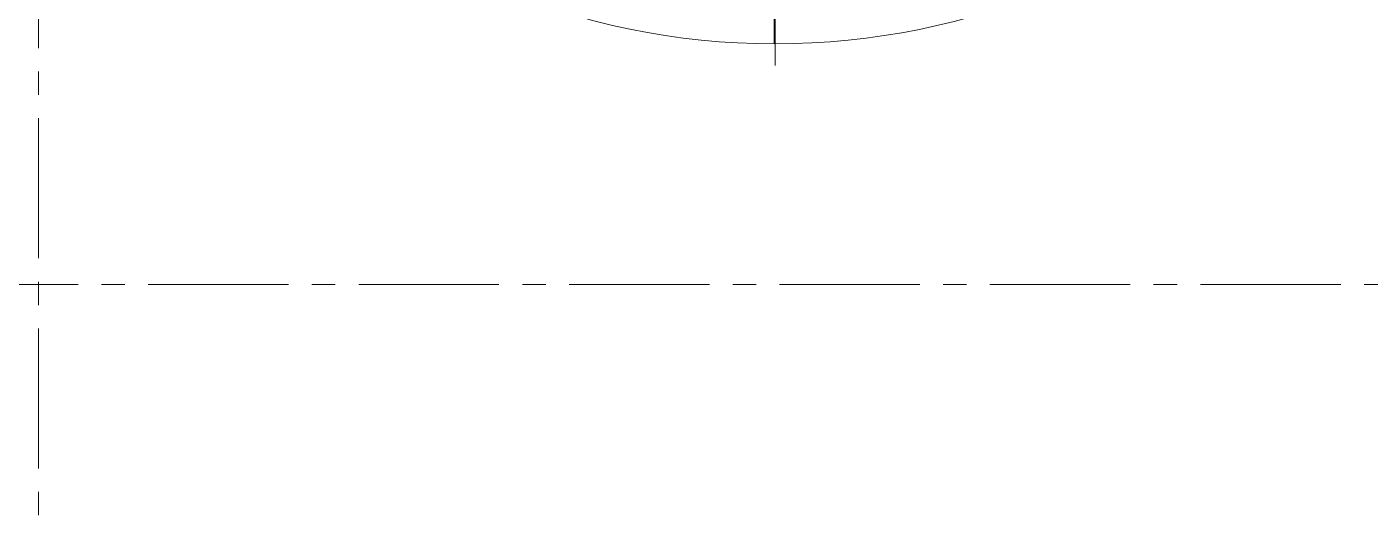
# Model space of a CAD drawing. Header units: millimetres. Extents: x 163705 to 1616509, y 81827 to 302547.
# Drawn here: x 1292919 to 1294743, y 142737 to 143410 of the extents above; entities that cross this region are included whole.
import ezdxf

# ---------------------------------------------------------------- set-up
doc = ezdxf.new("R2010")
doc.units = ezdxf.units.MM
doc.header["$LTSCALE"] = 10
doc.linetypes.add('CENTER2', pattern=[28.575000000000003, 19.05, -3.175, 3.175, -3.175])
doc.layers.add('1-中心线', color=1, linetype='CENTER2', lineweight=0)
doc.layers.add('1-设备轮廓', color=2, linetype='Continuous', lineweight=18)

# ---------------------------------------------------------------- blocks, each defined once
blk = doc.blocks.new('SW_CENTERMARKSYMBOL_13')
at = {"layer": '1-中心线'}
blk.add_line((0, -4.999999999999866), (0, -1002.5), dxfattribs=at)
blk = doc.blocks.new('LFHBF-LC1-00A_俯视图')
at = {"layer": '1-设备轮廓'}
for p, q in [((1002.5, 335.9826330473147), (1002.5, 383.9826330473147)), ((1003.551891891892, 335.9832016376927), (1003.5, 383.9831735880132))]:
    blk.add_line(p, q, dxfattribs=at)
for radius, start, end in [(973, 270.0619413953247, 270), (922.0000000000003, 20.30830432585196, 339.691695674148), (925.0000000000003, 180, 339.7604494845979)]:
    blk.add_arc((1002.5, 1308.982633047315), radius, start, end, dxfattribs=at)
at = {"layer": '1-中心线'}
blk.add_blockref('SW_CENTERMARKSYMBOL_13', (1002.5, 1308.982633047315), dxfattribs=at)

msp = doc.modelspace()

# ---------------------------------------------------------------- linework, layer by layer
at = {"layer": '1-中心线'}
for p, q in [((1292934.896026936, 151286.6532580949), (1292934.896026936, 142232.6102088764)), ((1247935.245692707, 143059.6317333492), (1299945.170868429, 143059.6317333492))]:
    msp.add_line(p, q, dxfattribs=at)

# ---------------------------------------------------------------- block references
at = {"xscale": -1}
msp.add_blockref('LFHBF-LC1-00A_俯视图', (1294937.384503346, 143050.6375769519), dxfattribs=at)

doc.saveas('drawing.dxf')
